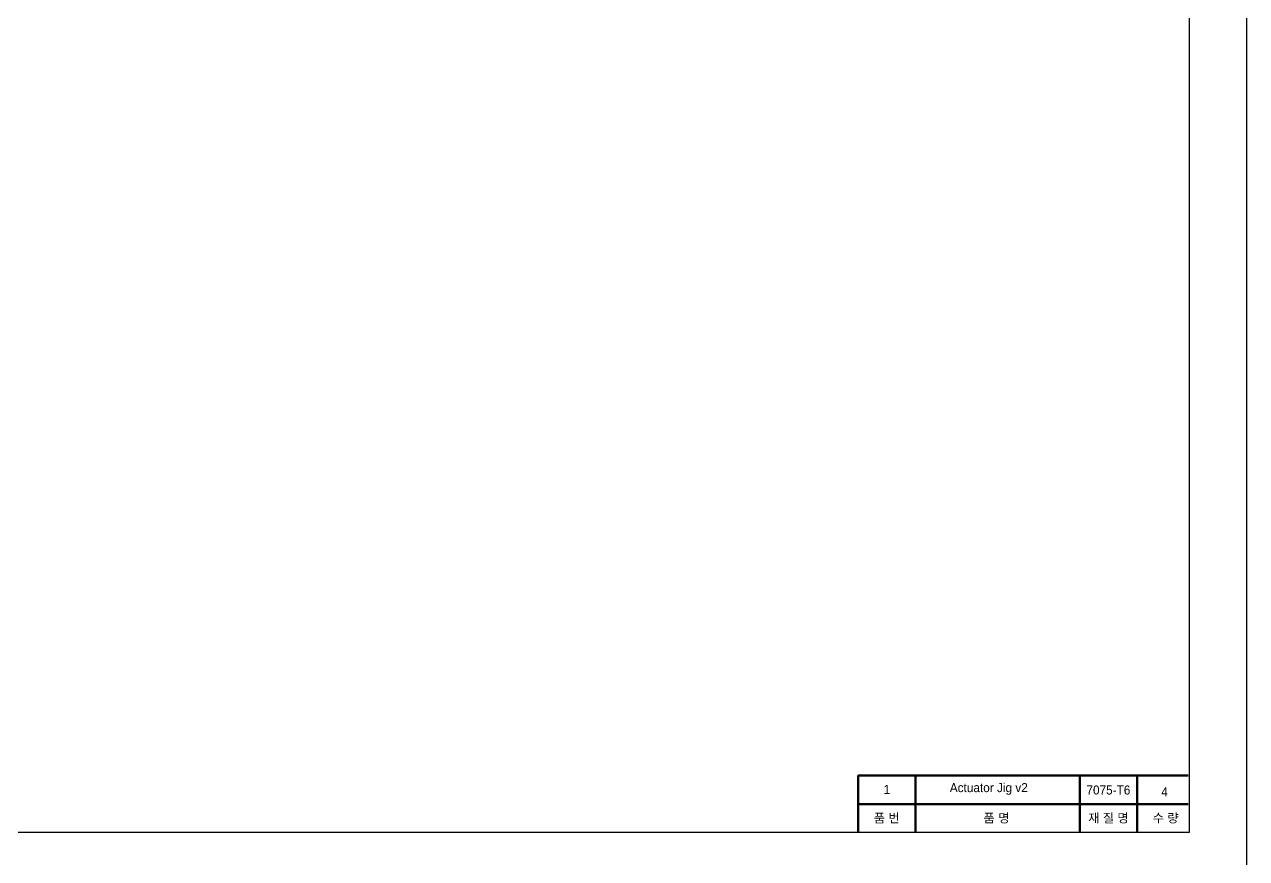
# Model space of a CAD drawing. Header units: millimetres. Extents: x 0 to 7560, y -1188 to 891.
# Drawn here: x 413.1 to 840.1, y 308.1 to 599.7 of the extents above; entities that cross this region are included whole.
import ezdxf

# ---------------------------------------------------------------- set-up
doc = ezdxf.new("R2010")
doc.units = ezdxf.units.MM
doc.linetypes.add('CENTER', pattern=[10.16, 6.35, -1.27, 1.27, -1.27])
doc.layers.get('0').update_dxf_attribs({"lineweight": 50})
doc.layers.add('중심선', color=1, linetype='CENTER', lineweight=25)
doc.layers.add('중요 치수', color=4, linetype='Continuous', lineweight=18)
doc.styles.get("Standard").update_dxf_attribs({"font": 'arial.ttf', "height": 2})

msp = doc.modelspace()

# ---------------------------------------------------------------- linework, layer by layer
for p, q in [((704.396, 337.129), (819.793, 337.129)), ((704.396, 317.129), (704.396, 337.129)), ((724.396, 317.129), (724.396, 337.129)), ((781.879, 317.129), (781.879, 337.129)), ((801.879, 317.129), (801.879, 337.129)), ((704.396, 327.129), (819.793, 327.129))]:
    msp.add_line(p, q)
at = {"layer": '중심선', "linetype": 'ByBlock', "ltscale": 0.5}
for points in [[(0.146, 891.232), (840.146, 891.232), (840.146, 297.232), (0.146, 297.232)], [(20.146, 871.232), (820.146, 871.232), (820.146, 317.232), (20.146, 317.232)]]:
    msp.add_lwpolyline(points, close=True, dxfattribs=at)

# ---------------------------------------------------------------- texts
at = {"char_height": 3.15, "attachment_point": 5}
for s, width, insert in [('{\\fGulim|b0|i0|c129|p50;\\C6;1}', 20, (714.432, 332.264)), ('{\\fGulim|b0|i0|c129|p50;\\C6;7075-T6}', 20, (791.864, 332.061)), ('{\\fGulim|b0|i0|c129|p50;\\C6;4}', 20, (811.484, 331.447)), ('{\\fGulim|b0|i0|c129|p50;\\C6;품 번}', 20, (714.396, 322.129)), ('{\\C6;품 명}', 40, (752.753, 322.129)), ('{\\fGulim|b0|i0|c129|p50;\\C6;재 질 명}', 20, (791.879, 322.129)), ('{\\fGulim|b0|i0|c129|p50;\\C6;수 량}', 20, (811.879, 322.129))]:
    msp.add_mtext_dynamic_manual_height_columns(s, width=width, gutter_width=12.5, heights=[0], dxfattribs=dict(at, insert=insert))
at = {"layer": '중요 치수', "insert": (736.441, 334.487), "char_height": 3.15, "width": 34.54442, "attachment_point": 1}
msp.add_mtext('{\\fGulim|b0|i0|c129|p50;\\C6;Actuator Jig v2}', dxfattribs=at)

doc.saveas('drawing.dxf')
